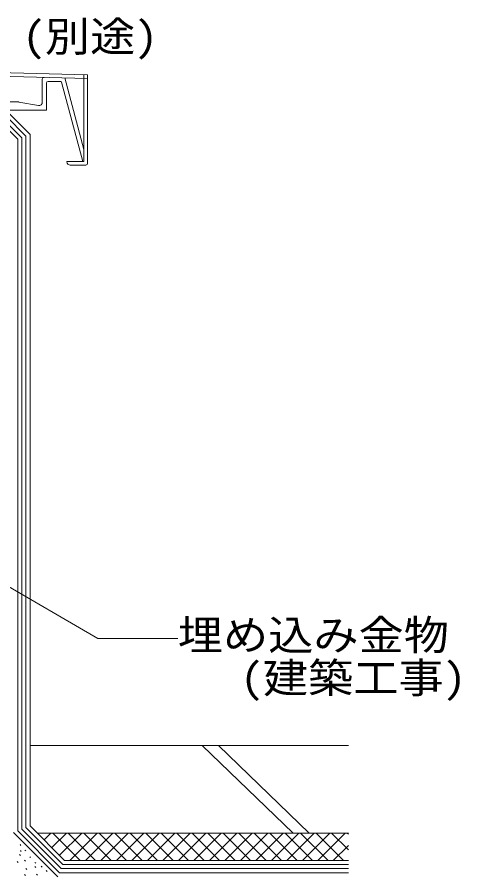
# Model space of a CAD drawing. Units: millimetres on the paper, enlarged 4 times, with parts at other scales. Extents: x -736 to 804, y -554 to 486.
# Drawn here: x 499.4 to 607.1, y -23.5 to 185.6 of the extents above; entities that cross this region are included whole.
import ezdxf
from ezdxf.enums import TextEntityAlignment as Align

# ---------------------------------------------------------------- set-up
doc = ezdxf.new("R2010")
doc.units = ezdxf.units.MM
doc.header["$LTSCALE"] = 4
for name, color, linetype, lineweight in [('0-4_その他資材', 7, 'Continuous', 18), ('0-5_建具', 4, 'Continuous', 9), ('0-9_部材名・寸法', 7, 'Continuous', 18)]:
    doc.layers.add(name, color=color, linetype=linetype, lineweight=lineweight)
doc.styles.add('ＭＳ ゴシック', font='')
doc.styles.get('ＭＳ ゴシック').set_extended_font_data('MS Gothic')

msp = doc.modelspace()

# ---------------------------------------------------------------- linework, layer by layer
at = {"layer": '0-4_その他資材', "color": 2}
for p, q in [((496.675, 161.414), (501.475, 156.614)), ((497.076, 162.414), (502.475, 157.014)), ((495.582, 159.707), (499.475, 155.814)), ((502.475, 157.014), (502.475, -11.386)), ((499.475, -12.586), (499.475, 155.814)), ((500.475, 156.214), (500.475, -12.186)), ((501.475, 156.614), (501.475, -11.786)), ((500.475, -12.186), (510.076, -21.786)), ((501.475, -11.786), (510.475, -20.786)), ((502.475, -11.386), (510.875, -19.786)), ((498.476, -12.986), (509.275, -23.786)), ((499.475, -12.586), (509.676, -22.786)), ((510.475, -20.786), (579.964, -20.786)), ((579.964, -19.786), (510.875, -19.786)), ((509.676, -22.786), (579.964, -22.786)), ((510.076, -21.786), (579.964, -21.786))]:
    msp.add_line(p, q, dxfattribs=at)
at = {"layer": '0-4_その他資材', "color": 3}
for p, q in [((579.964, 8.214), (502.475, 8.214)), ((544.407, 8.214), (566.52, -13.119)), ((548.316, 8.214), (570.429, -13.119))]:
    msp.add_line(p, q, dxfattribs=at)
at = {"layer": '0-4_その他資材'}
for p, q in [((579.964, -13.119), (504.24, -13.119)), ((505.893, -14.773), (507.547, -13.119)), ((507.778, -16.659), (511.318, -13.119)), ((514.677, -19.786), (508.011, -13.119)), ((509.664, -18.544), (515.089, -13.119)), ((518.448, -19.786), (511.782, -13.119)), ((512.194, -19.786), (518.86, -13.119)), ((522.22, -19.786), (515.554, -13.119)), ((515.965, -19.786), (522.631, -13.119)), ((525.991, -19.786), (519.324, -13.119)), ((519.736, -19.786), (526.403, -13.119)), ((529.763, -19.786), (523.096, -13.119)), ((523.507, -19.786), (530.174, -13.119)), ((533.534, -19.786), (526.867, -13.119)), ((527.278, -19.786), (533.945, -13.119)), ((537.305, -19.786), (530.638, -13.119)), ((531.05, -19.786), (537.716, -13.119)), ((541.076, -19.786), (534.409, -13.119)), ((534.821, -19.786), (541.488, -13.119)), ((544.847, -19.786), (538.181, -13.119)), ((538.593, -19.786), (545.259, -13.119)), ((548.619, -19.786), (541.952, -13.119)), ((542.363, -19.786), (549.03, -13.119)), ((552.39, -19.786), (545.723, -13.119)), ((546.135, -19.786), (552.802, -13.119)), ((556.161, -19.786), (549.495, -13.119)), ((549.906, -19.786), (556.573, -13.119)), ((559.932, -19.786), (553.266, -13.119)), ((553.677, -19.786), (560.344, -13.119)), ((563.703, -19.786), (557.037, -13.119)), ((557.449, -19.786), (564.115, -13.119)), ((567.475, -19.786), (560.809, -13.119)), ((561.22, -19.786), (567.887, -13.119)), ((571.246, -19.786), (564.579, -13.119)), ((564.99, -19.786), (571.657, -13.119)), ((575.017, -19.786), (568.35, -13.119)), ((568.764, -19.785), (575.429, -13.119)), ((578.788, -19.786), (572.122, -13.119)), ((572.533, -19.786), (579.2, -13.119)), ((579.964, -17.191), (575.893, -13.119)), ((579.964, -13.419), (579.664, -13.119)), ((500.051, -15.945), (500.271, -16.165)), ((576.304, -19.786), (579.964, -16.126)), ((499.905, -18.367), (500.125, -18.587)), ((500.125, -17.412), (500.344, -17.633)), ((501.225, -17.266), (501.446, -17.486)), ((499.391, -20.055), (499.611, -20.275)), ((501.152, -19.761), (501.372, -19.981)), ((502.4, -18.88), (502.62, -19.1)), ((503.648, -20.275), (503.868, -20.495)), ((501.446, -21.742), (501.666, -21.963)), ((503.648, -21.302), (503.868, -21.522)), ((505.188, -21.229), (505.409, -21.449)), ((506.436, -22.256), (506.657, -22.476)), ((501.152, -23.21), (501.372, -23.431)), ((504.088, -23.137), (504.308, -23.357))]:
    msp.add_line(p, q, dxfattribs=at)
at = {"layer": '0-4_その他資材', "color": 2}
msp.add_lwpolyline([(377.476, 160.492), (495.982, 160.707), (500.475, 156.214)], dxfattribs=at)
at = {"layer": '0-5_建具'}
for p, q in [((369.977, 174.539), (516.452, 170.606)), ((370.608, 175.443), (516.476, 171.526)), ((516.476, 149.926), (516.476, 171.526)), ((505.476, 170.475), (505.476, 164.853)), ((506.476, 169.515), (506.476, 162.902)), ((509.968, 169.915), (506.876, 169.915)), ((510.161, 169.767), (515.299, 150.446)), ((515.556, 153.372), (510.935, 170.746)), ((499.701, 164.902), (476.42, 164.902)), ((504.539, 164.065), (499.735, 164.899)), ((443.834, 162.902), (506.476, 162.902)), ((511.479, 150.326), (511.479, 150.446)), ((516.076, 149.526), (512.279, 149.526))]:
    msp.add_line(p, q, dxfattribs=at)
msp.add_lwpolyline([(511.479, 150.446), (515.556, 150.446), (515.556, 171.526)], dxfattribs=at)
for centre, radius, start, end in [((505.876, 170.475), 0.4, 88.54152, 180), ((506.876, 169.515), 0.4, 90, 180), ((509.968, 169.715), 0.2, 14.89134, 90), ((499.701, 164.702), 0.2, 80.1474, 90), ((504.676, 164.853), 0.8, 260.1474, 0), ((512.279, 150.326), 0.8, 180, 270), ((516.076, 149.926), 0.4, 270, 0)]:
    msp.add_arc(centre, radius, start, end, dxfattribs=at)
at = {"layer": '0-9_部材名・寸法'}
for p, q in [((458.37, 69.502), (518.985, 34.22)), ((518.985, 34.22), (538.451, 34.22))]:
    msp.add_line(p, q, dxfattribs=at)

# ---------------------------------------------------------------- texts
at = {"layer": '0-9_部材名・寸法', "style": 'ＭＳ ゴシック', "width": 1.1}
for s, p in [('(別途)', (500.617, 174.989)), ('埋め込み金物', (538.451, 29.22)), ('(建築工事)', (553.669, 18.79))]:
    msp.add_text(s, height=7.331, dxfattribs=at).set_placement(p, align=Align.BOTTOM_LEFT)

doc.saveas('drawing.dxf')
